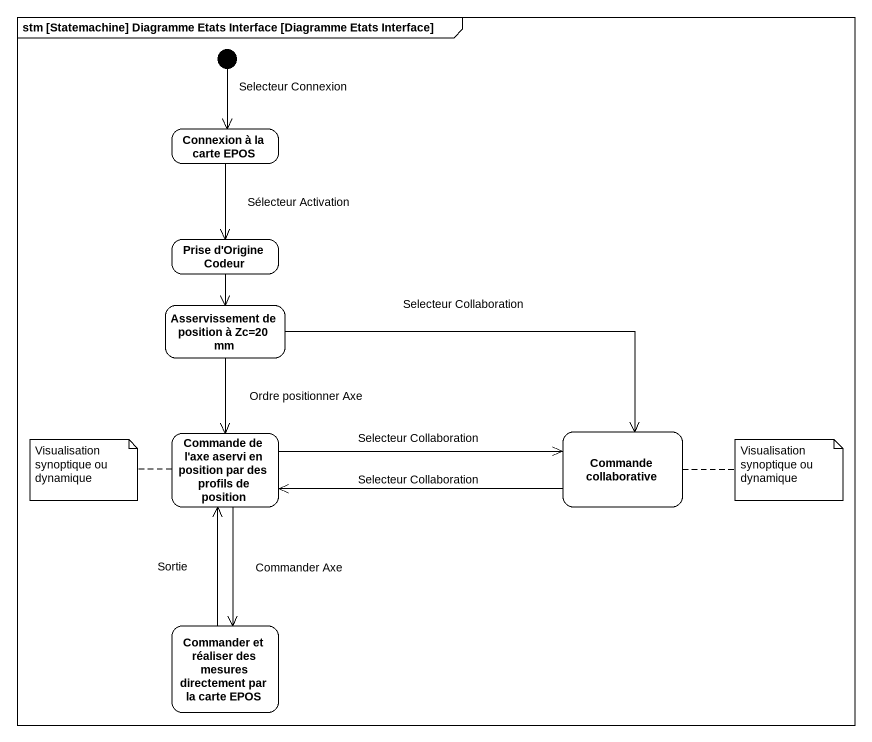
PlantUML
@startuml
mainframe stm [Statemachine] Diagramme Etats Interface [Diagramme Etats Interface]
hide empty description
state "Connexion à la carte EPOS" as Connexion_à_la_carte_EPOS
state "Prise d'Origine Codeur" as Prise_d_Origine_Codeur
state "Asservissement de position à Zc=20 mm" as Asservissement_de_position
state "Commande de l'axe aservi en position par des profils de position" as Commande_de_l_axe_aservi_en
state "Commande collaborative" as Commande_collaborative
state "Commander et réaliser des mesures directement par la carte EPOS" as Commander_et_réaliser_des
[*] --> Connexion_à_la_carte_EPOS : Selecteur Connexion
Connexion_à_la_carte_EPOS --> Prise_d_Origine_Codeur : Sélecteur Activation
Prise_d_Origine_Codeur --> Asservissement_de_position
Asservissement_de_position --> Commande_de_l_axe_aservi_en : Ordre positionner Axe
Asservissement_de_position -right-> Commande_collaborative : Selecteur Collaboration
Commande_de_l_axe_aservi_en -right-> Commande_collaborative : Selecteur Collaboration
Commande_de_l_axe_aservi_en --> Commander_et_réaliser_des : Commander Axe
Commande_collaborative -left-> Commande_de_l_axe_aservi_en : Selecteur Collaboration
Commander_et_réaliser_des -up-> Commande_de_l_axe_aservi_en : Sortie
note left of Commande_de_l_axe_aservi_en : Visualisation synoptique ou dynamique
note right of Commande_collaborative : Visualisation synoptique ou dynamique
@enduml
